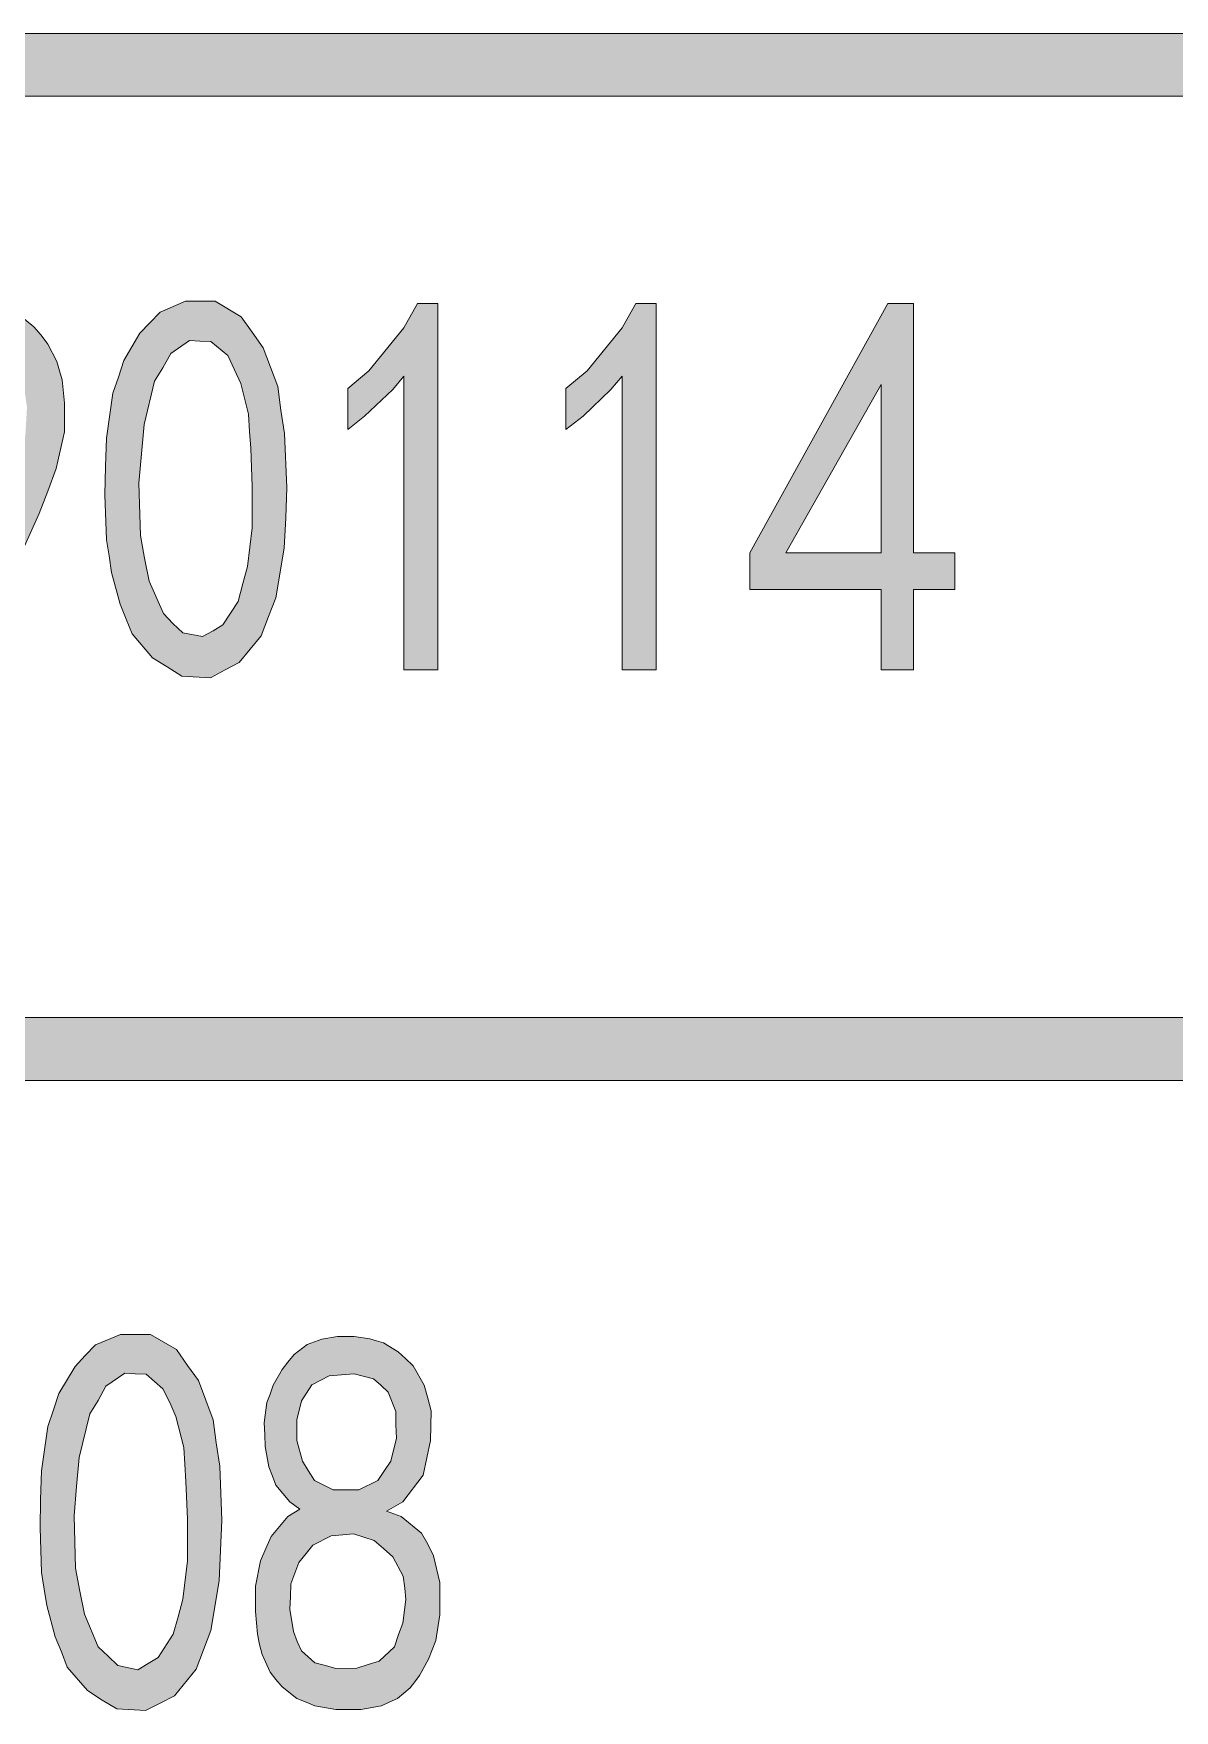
# Model space of a CAD drawing. Header units: millimetres. Extents: x 0 to 414, y 0 to 292.
# Drawn here: x 386.77 to 394.47, y 34.04 to 45.35 of the extents above; entities that cross this region are included whole.
import ezdxf

# ---------------------------------------------------------------- set-up
doc = ezdxf.new("R2010")
doc.units = ezdxf.units.MM

msp = doc.modelspace()

# ---------------------------------------------------------------- hatches: boundary and pattern name
h = msp.add_hatch(color=0)
h.dxf.hatch_style = 2
h.paths.add_polyline_path([(404.237472, 45.349583), (404.237472, 44.92625), (354.957944, 44.92625), (354.957944, 45.349583)])
h = msp.add_hatch(color=0)
h.paths.add_polyline_path([(386.044722, 41.010417), (386.171722, 41.278528), (386.379861, 41.758306), (386.457472, 41.9735), (386.316361, 41.945278), (386.076472, 41.994667), (385.981222, 42.06875), (385.885972, 42.142833), (385.773083, 42.347444), (385.751917, 42.477972), (385.73075, 42.6085), (385.734278, 42.841333), (385.755444, 42.947167), (385.780139, 43.049472), (385.850694, 43.222333), (385.900083, 43.292889), (385.949472, 43.359917), (386.069417, 43.455167), (386.136444, 43.486917), (386.207, 43.515139), (386.330472, 43.543361), (386.383389, 43.543361), (386.439833, 43.543361), (386.549194, 43.515139), (386.609167, 43.486917), (386.665611, 43.455167), (386.767917, 43.3705), (386.817306, 43.314056), (386.863167, 43.254083), (386.923139, 43.137667), (386.940778, 43.074167), (386.958417, 43.014194), (386.976056, 42.855444), (386.976056, 42.760194), (386.976056, 42.661417), (386.919611, 42.414472), (386.863167, 42.262778), (386.803194, 42.111083), (386.520972, 41.486667), (386.298722, 41.010417)])
h.paths.add_polyline_path([(385.981222, 42.622611), (385.988278, 42.527361), (386.051778, 42.375667), (386.108222, 42.312167), (386.161139, 42.252194), (386.281083, 42.199278), (386.344583, 42.206333), (386.408083, 42.213389), (386.506861, 42.255722), (386.545667, 42.291), (386.580944, 42.326278), (386.655028, 42.44975), (386.690306, 42.534417), (386.711472, 42.643778), (386.722056, 42.827222), (386.711472, 42.901306), (386.700889, 42.978917), (386.640917, 43.105917), (386.591528, 43.155306), (386.542139, 43.204694), (386.436306, 43.254083), (386.379861, 43.254083), (386.344583, 43.261139), (386.256389, 43.239972), (386.199944, 43.21175), (386.147028, 43.183528), (386.058833, 43.067111), (386.027083, 42.982444), (385.995333, 42.89425), (385.974167, 42.714333)])
h = msp.add_hatch(color=0)
h.paths.add_polyline_path([(387.251222, 42.428583), (387.258278, 42.619083), (387.300611, 42.922472), (387.339417, 43.031833), (387.374694, 43.144722), (387.484056, 43.328167), (387.551083, 43.398722), (387.621639, 43.469278), (387.790972, 43.543361), (387.88975, 43.543361), (387.992056, 43.543361), (388.168444, 43.437528), (388.242528, 43.335222), (388.316611, 43.229389), (388.415389, 42.968333), (388.436556, 42.809583), (388.46125, 42.650833), (388.475361, 42.287472), (388.468306, 42.082861), (388.457722, 41.87825), (388.401278, 41.543111), (388.351889, 41.416111), (388.3025, 41.285583), (388.154333, 41.105667), (388.059083, 41.056278), (387.960306, 41.003361), (387.766278, 41.013944), (387.6675, 41.077444), (387.568722, 41.137417), (387.431139, 41.299694), (387.392333, 41.398472), (387.35, 41.500778), (387.293556, 41.712444), (387.275917, 41.825333), (387.258278, 41.934694), (387.247694, 42.238083)])
h.paths.add_polyline_path([(387.494639, 42.51325), (387.477, 42.315694), (387.487583, 41.962917), (387.515806, 41.811222), (387.547556, 41.656), (387.642806, 41.437278), (387.706306, 41.37025), (387.773333, 41.30675), (387.907389, 41.282056), (387.977944, 41.320861), (388.044972, 41.359667), (388.147278, 41.518417), (388.179028, 41.638361), (388.210778, 41.754778), (388.242528, 42.015833), (388.242528, 42.153417), (388.242528, 42.294528), (388.231944, 42.552056), (388.224889, 42.664944), (388.217833, 42.781361), (388.164917, 42.9895), (388.122583, 43.081222), (388.076722, 43.176472), (387.963833, 43.271722), (387.88975, 43.27525), (387.819194, 43.278778), (387.692194, 43.190583), (387.639278, 43.095333), (387.582833, 43.003611), (387.512278, 42.710806)])
h = msp.add_hatch(color=0)
h.dxf.hatch_style = 2
h.paths.add_polyline_path([(389.265583, 43.038889), (389.1915, 42.947167), (389.001, 42.76725), (388.888111, 42.679056), (388.888111, 42.954222), (389.029222, 43.074167), (389.265583, 43.363444), (389.357306, 43.52925), (389.494889, 43.52925), (389.494889, 41.056278), (389.265583, 41.056278)])
h = msp.add_hatch(color=0)
h.dxf.hatch_style = 2
h.paths.add_polyline_path([(390.740194, 43.038889), (390.662583, 42.947167), (390.475611, 42.76725), (390.359194, 42.679056), (390.359194, 42.954222), (390.503833, 43.074167), (390.740194, 43.363444), (390.831917, 43.52925), (390.9695, 43.52925), (390.9695, 41.056278), (390.740194, 41.056278)])
h = msp.add_hatch(color=0)
h.paths.add_polyline_path([(392.486444, 41.599556), (391.600972, 41.599556), (391.600972, 41.8465), (392.532306, 43.52925), (392.705167, 43.52925), (392.705167, 41.8465), (392.983861, 41.8465), (392.983861, 41.599556), (392.705167, 41.599556), (392.705167, 41.056278), (392.486444, 41.056278)])
h.paths.add_polyline_path([(392.486444, 41.8465), (392.486444, 42.982444), (391.844389, 41.8465)])
h = msp.add_hatch(color=0)
h.dxf.hatch_style = 2
h.paths.add_polyline_path([(404.237472, 38.710306), (404.237472, 38.286972), (354.957944, 38.286972), (354.957944, 38.710306)])
h = msp.add_hatch(color=0)
h.paths.add_polyline_path([(386.813778, 35.457694), (386.820833, 35.651722), (386.863167, 35.951583), (386.901972, 36.064472), (386.93725, 36.173833), (387.046611, 36.357278), (387.113639, 36.431361), (387.184194, 36.501917), (387.353528, 36.572472), (387.452306, 36.572472), (387.554611, 36.572472), (387.731, 36.470167), (387.805083, 36.364333), (387.879167, 36.262028), (387.977944, 35.997444), (387.999111, 35.842222), (388.023806, 35.683472), (388.037917, 35.320111), (388.027333, 35.1155), (388.020278, 34.910889), (387.963833, 34.57575), (387.914444, 34.445222), (387.865056, 34.314694), (387.716889, 34.134778), (387.621639, 34.085389), (387.522861, 34.036), (387.328833, 34.046583), (387.230056, 34.106556), (387.131278, 34.170056), (386.993694, 34.328806), (386.954889, 34.431111), (386.912556, 34.533417), (386.856111, 34.745083), (386.838472, 34.854444), (386.820833, 34.967333), (386.81025, 35.267194)])
h.paths.add_polyline_path([(387.057194, 35.545889), (387.039556, 35.348333), (387.050139, 34.995556), (387.078361, 34.840333), (387.110111, 34.685111), (387.201833, 34.466389), (387.268861, 34.402889), (387.335889, 34.339389), (387.469944, 34.311167), (387.5405, 34.3535), (387.607528, 34.392306), (387.709833, 34.551056), (387.741583, 34.667472), (387.773333, 34.787417), (387.805083, 35.044944), (387.805083, 35.186056), (387.805083, 35.327167), (387.7945, 35.581167), (387.787444, 35.697583), (387.780389, 35.810472), (387.727472, 36.018611), (387.685139, 36.113861), (387.639278, 36.205583), (387.526389, 36.304361), (387.452306, 36.307889), (387.38175, 36.311417), (387.25475, 36.223222), (387.201833, 36.127972), (387.145389, 36.03625), (387.074833, 35.743444)])
h = msp.add_hatch(color=0)
h.paths.add_polyline_path([(388.263694, 34.790944), (388.263694, 34.875611), (388.298972, 35.044944), (388.33425, 35.129611), (388.369528, 35.21075), (388.482417, 35.344806), (388.563556, 35.394194), (388.496528, 35.443583), (388.401278, 35.556472), (388.380111, 35.616444), (388.355417, 35.679944), (388.330722, 35.817528), (388.327194, 35.898667), (388.323667, 35.976278), (388.341306, 36.113861), (388.362472, 36.170306), (388.383639, 36.230278), (388.443611, 36.336111), (388.482417, 36.3855), (388.52475, 36.438417), (388.612944, 36.505444), (388.662333, 36.523083), (388.711722, 36.540722), (388.817556, 36.558361), (388.874, 36.558361), (388.930444, 36.558361), (389.036278, 36.54425), (389.082139, 36.530139), (389.128, 36.516028), (389.226778, 36.456056), (389.276167, 36.410194), (389.329083, 36.360806), (389.403167, 36.230278), (389.427861, 36.142083), (389.449028, 36.057417), (389.4455, 35.856333), (389.420806, 35.739917), (389.396111, 35.6235), (389.258528, 35.443583), (389.149167, 35.380083), (389.247944, 35.344806), (389.385528, 35.231917), (389.427861, 35.157833), (389.466667, 35.080222), (389.509, 34.900306), (389.509, 34.790944), (389.509, 34.681583), (389.480778, 34.508722), (389.456083, 34.445222), (389.431389, 34.381722), (389.371417, 34.272361), (389.339667, 34.230028), (389.307917, 34.187694), (389.22325, 34.117139), (389.166806, 34.092444), (389.113889, 34.06775), (388.976306, 34.043056), (388.891639, 34.043056), (388.806972, 34.043056), (388.665861, 34.06775), (388.605889, 34.092444), (388.542389, 34.117139), (388.443611, 34.19475), (388.401278, 34.244139), (388.362472, 34.293528), (388.309556, 34.413472), (388.291917, 34.4805), (388.277806, 34.551056), (388.263694, 34.70275)])
h.paths.add_polyline_path([(388.500056, 34.805056), (388.496528, 34.720389), (388.521222, 34.568694), (388.545917, 34.501667), (388.574139, 34.438167), (388.665861, 34.357028), (388.736417, 34.339389), (388.806972, 34.318222), (388.948083, 34.32175), (389.025694, 34.346444), (389.099778, 34.367611), (389.202083, 34.466389), (389.230306, 34.547528), (389.258528, 34.625139), (389.279694, 34.783889), (389.272639, 34.8615), (389.262056, 34.942639), (389.1915, 35.073167), (389.128, 35.129611), (389.0645, 35.182528), (388.926917, 35.228389), (388.852833, 35.221333), (388.775222, 35.214278), (388.65175, 35.150778), (388.605889, 35.094333), (388.5565, 35.034361), (388.503583, 34.889722)])
h.paths.add_polyline_path([(388.542389, 35.926889), (388.542389, 35.856333), (388.581194, 35.71875), (388.62, 35.65525), (388.662333, 35.588222), (388.789333, 35.524722), (388.874, 35.524722), (388.962194, 35.524722), (389.089194, 35.588222), (389.135056, 35.65525), (389.177389, 35.71875), (389.216194, 35.873972), (389.212667, 35.962167), (389.212667, 36.053889), (389.15975, 36.184417), (389.110361, 36.230278), (389.060972, 36.272611), (388.930444, 36.307889), (388.845778, 36.300833), (388.761111, 36.293778), (388.644694, 36.233806), (388.609417, 36.177361), (388.574139, 36.124444), (388.542389, 35.997444)])

# ---------------------------------------------------------------- linework, layer by layer
at = {"color": 0, "lineweight": 0}
for points in [[(404.237472, 45.349583), (404.237472, 44.92625), (354.957944, 44.92625), (354.957944, 45.349583)], [(387.251222, 42.428583), (387.258278, 42.619083), (387.300611, 42.922472), (387.339417, 43.031833), (387.374694, 43.144722), (387.484056, 43.328167), (387.551083, 43.398722), (387.621639, 43.469278), (387.790972, 43.543361), (387.88975, 43.543361), (387.992056, 43.543361), (388.168444, 43.437528), (388.242528, 43.335222), (388.316611, 43.229389), (388.415389, 42.968333), (388.436556, 42.809583), (388.46125, 42.650833), (388.475361, 42.287472), (388.468306, 42.082861), (388.457722, 41.87825), (388.401278, 41.543111), (388.351889, 41.416111), (388.3025, 41.285583), (388.154333, 41.105667), (388.059083, 41.056278), (387.960306, 41.003361), (387.766278, 41.013944), (387.6675, 41.077444), (387.568722, 41.137417), (387.431139, 41.299694), (387.392333, 41.398472), (387.35, 41.500778), (387.293556, 41.712444), (387.275917, 41.825333), (387.258278, 41.934694), (387.247694, 42.238083)], [(389.265583, 43.038889), (389.1915, 42.947167), (389.001, 42.76725), (388.888111, 42.679056), (388.888111, 42.954222), (389.029222, 43.074167), (389.265583, 43.363444), (389.357306, 43.52925), (389.494889, 43.52925), (389.494889, 41.056278), (389.265583, 41.056278)], [(390.740194, 43.038889), (390.662583, 42.947167), (390.475611, 42.76725), (390.359194, 42.679056), (390.359194, 42.954222), (390.503833, 43.074167), (390.740194, 43.363444), (390.831917, 43.52925), (390.9695, 43.52925), (390.9695, 41.056278), (390.740194, 41.056278)], [(392.486444, 41.599556), (391.600972, 41.599556), (391.600972, 41.8465), (392.532306, 43.52925), (392.705167, 43.52925), (392.705167, 41.8465), (392.983861, 41.8465), (392.983861, 41.599556), (392.705167, 41.599556), (392.705167, 41.056278), (392.486444, 41.056278)], [(387.494639, 42.51325), (387.477, 42.315694), (387.487583, 41.962917), (387.515806, 41.811222), (387.547556, 41.656), (387.642806, 41.437278), (387.706306, 41.37025), (387.773333, 41.30675), (387.907389, 41.282056), (387.977944, 41.320861), (388.044972, 41.359667), (388.147278, 41.518417), (388.179028, 41.638361), (388.210778, 41.754778), (388.242528, 42.015833), (388.242528, 42.153417), (388.242528, 42.294528), (388.231944, 42.552056), (388.224889, 42.664944), (388.217833, 42.781361), (388.164917, 42.9895), (388.122583, 43.081222), (388.076722, 43.176472), (387.963833, 43.271722), (387.88975, 43.27525), (387.819194, 43.278778), (387.692194, 43.190583), (387.639278, 43.095333), (387.582833, 43.003611), (387.512278, 42.710806)], [(392.486444, 41.8465), (392.486444, 42.982444), (391.844389, 41.8465)], [(404.237472, 38.710306), (404.237472, 38.286972), (354.957944, 38.286972), (354.957944, 38.710306)], [(386.813778, 35.457694), (386.820833, 35.651722), (386.863167, 35.951583), (386.901972, 36.064472), (386.93725, 36.173833), (387.046611, 36.357278), (387.113639, 36.431361), (387.184194, 36.501917), (387.353528, 36.572472), (387.452306, 36.572472), (387.554611, 36.572472), (387.731, 36.470167), (387.805083, 36.364333), (387.879167, 36.262028), (387.977944, 35.997444), (387.999111, 35.842222), (388.023806, 35.683472), (388.037917, 35.320111), (388.027333, 35.1155), (388.020278, 34.910889), (387.963833, 34.57575), (387.914444, 34.445222), (387.865056, 34.314694), (387.716889, 34.134778), (387.621639, 34.085389), (387.522861, 34.036), (387.328833, 34.046583), (387.230056, 34.106556), (387.131278, 34.170056), (386.993694, 34.328806), (386.954889, 34.431111), (386.912556, 34.533417), (386.856111, 34.745083), (386.838472, 34.854444), (386.820833, 34.967333), (386.81025, 35.267194)], [(388.263694, 34.790944), (388.263694, 34.875611), (388.298972, 35.044944), (388.33425, 35.129611), (388.369528, 35.21075), (388.482417, 35.344806), (388.563556, 35.394194), (388.496528, 35.443583), (388.401278, 35.556472), (388.380111, 35.616444), (388.355417, 35.679944), (388.330722, 35.817528), (388.327194, 35.898667), (388.323667, 35.976278), (388.341306, 36.113861), (388.362472, 36.170306), (388.383639, 36.230278), (388.443611, 36.336111), (388.482417, 36.3855), (388.52475, 36.438417), (388.612944, 36.505444), (388.662333, 36.523083), (388.711722, 36.540722), (388.817556, 36.558361), (388.874, 36.558361), (388.930444, 36.558361), (389.036278, 36.54425), (389.082139, 36.530139), (389.128, 36.516028), (389.226778, 36.456056), (389.276167, 36.410194), (389.329083, 36.360806), (389.403167, 36.230278), (389.427861, 36.142083), (389.449028, 36.057417), (389.4455, 35.856333), (389.420806, 35.739917), (389.396111, 35.6235), (389.258528, 35.443583), (389.149167, 35.380083), (389.247944, 35.344806), (389.385528, 35.231917), (389.427861, 35.157833), (389.466667, 35.080222), (389.509, 34.900306), (389.509, 34.790944), (389.509, 34.681583), (389.480778, 34.508722), (389.456083, 34.445222), (389.431389, 34.381722), (389.371417, 34.272361), (389.339667, 34.230028), (389.307917, 34.187694), (389.22325, 34.117139), (389.166806, 34.092444), (389.113889, 34.06775), (388.976306, 34.043056), (388.891639, 34.043056), (388.806972, 34.043056), (388.665861, 34.06775), (388.605889, 34.092444), (388.542389, 34.117139), (388.443611, 34.19475), (388.401278, 34.244139), (388.362472, 34.293528), (388.309556, 34.413472), (388.291917, 34.4805), (388.277806, 34.551056), (388.263694, 34.70275)], [(387.057194, 35.545889), (387.039556, 35.348333), (387.050139, 34.995556), (387.078361, 34.840333), (387.110111, 34.685111), (387.201833, 34.466389), (387.268861, 34.402889), (387.335889, 34.339389), (387.469944, 34.311167), (387.5405, 34.3535), (387.607528, 34.392306), (387.709833, 34.551056), (387.741583, 34.667472), (387.773333, 34.787417), (387.805083, 35.044944), (387.805083, 35.186056), (387.805083, 35.327167), (387.7945, 35.581167), (387.787444, 35.697583), (387.780389, 35.810472), (387.727472, 36.018611), (387.685139, 36.113861), (387.639278, 36.205583), (387.526389, 36.304361), (387.452306, 36.307889), (387.38175, 36.311417), (387.25475, 36.223222), (387.201833, 36.127972), (387.145389, 36.03625), (387.074833, 35.743444)], [(388.542389, 35.926889), (388.542389, 35.856333), (388.581194, 35.71875), (388.62, 35.65525), (388.662333, 35.588222), (388.789333, 35.524722), (388.874, 35.524722), (388.962194, 35.524722), (389.089194, 35.588222), (389.135056, 35.65525), (389.177389, 35.71875), (389.216194, 35.873972), (389.212667, 35.962167), (389.212667, 36.053889), (389.15975, 36.184417), (389.110361, 36.230278), (389.060972, 36.272611), (388.930444, 36.307889), (388.845778, 36.300833), (388.761111, 36.293778), (388.644694, 36.233806), (388.609417, 36.177361), (388.574139, 36.124444), (388.542389, 35.997444)], [(388.500056, 34.805056), (388.496528, 34.720389), (388.521222, 34.568694), (388.545917, 34.501667), (388.574139, 34.438167), (388.665861, 34.357028), (388.736417, 34.339389), (388.806972, 34.318222), (388.948083, 34.32175), (389.025694, 34.346444), (389.099778, 34.367611), (389.202083, 34.466389), (389.230306, 34.547528), (389.258528, 34.625139), (389.279694, 34.783889), (389.272639, 34.8615), (389.262056, 34.942639), (389.1915, 35.073167), (389.128, 35.129611), (389.0645, 35.182528), (388.926917, 35.228389), (388.852833, 35.221333), (388.775222, 35.214278), (388.65175, 35.150778), (388.605889, 35.094333), (388.5565, 35.034361), (388.503583, 34.889722)]]:
    msp.add_lwpolyline(points, close=True, dxfattribs=at)
msp.add_lwpolyline([(386.665611, 43.455167), (386.767917, 43.3705), (386.817306, 43.314056), (386.863167, 43.254083), (386.923139, 43.137667), (386.940778, 43.074167), (386.958417, 43.014194), (386.976056, 42.855444), (386.976056, 42.760194), (386.976056, 42.661417), (386.919611, 42.414472), (386.863167, 42.262778), (386.803194, 42.111083), (386.520972, 41.486667)], dxfattribs=at)

doc.saveas('drawing.dxf')
